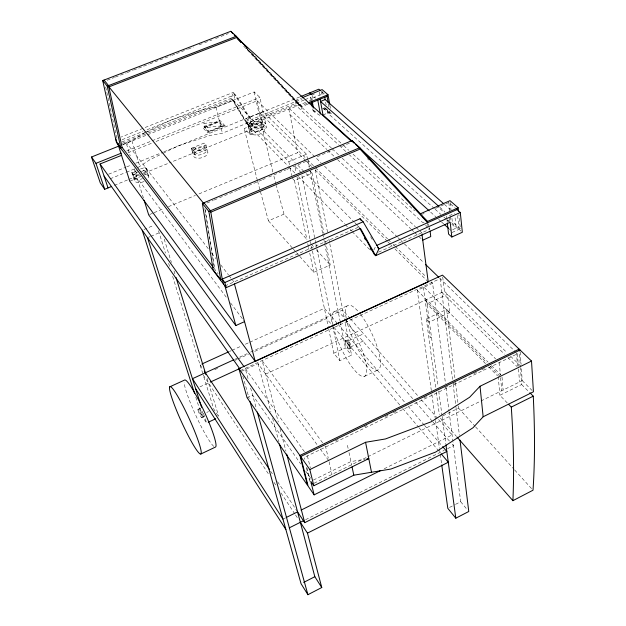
<?xml version="1.0" encoding="UTF-8"?>
<svg xmlns="http://www.w3.org/2000/svg" width="626" height="626" viewBox="0 0 626 626"><rect width="100%" height="100%" fill="white"/><g stroke="black" fill="none" stroke-linecap="round" stroke-linejoin="round"><path stroke-width="0.47" stroke-dasharray="3.13 2.35" d="M205.187 147.274L192.581 152.423L192.589 151.695A7.465 3.897 -14.5 0 1 204.264 146.938L205.187 147.274L204.092 143.111L191.446 148.252L193.418 155.851M140.568 168.957L145.295 167.353L146.617 169.067L147.814 174.31A7.59 3.983 -16.2 0 1 146.21 176.571M138.401 174.521L133.228 176.626L133.291 175.875A7.59 3.983 -16.2 0 1 138.033 171.774M134.175 180.069L131.914 172.471L136.241 170.718M305.629 102.406L248.585 125.623L233.459 100.395L235.337 94.526L233.216 92.413L121.272 137.008M248.585 125.623L251.096 119.668L302.288 98.892M373.839 250.024L375.498 246.628M138.127 167.447L149.763 159.779L162.032 153.785M122.954 144.442L131.937 140.85L144.575 132.696M449.538 507.451L454.679 504.806M455.54 504.368L460.681 501.723L453.028 442.136M305.582 519.697L444.21 450.352M447.582 448.67L453.482 445.72L451.565 443.505M282.96 519.126L285.534 517.843M384.223 468.741L452.105 434.968L437.95 418.794M314.127 483.217L366.993 457.152M367.869 456.722L522.225 380.631L521.348 368.198M507.263 402.933L499.884 395.272L521.646 384.528L520.449 367.634M442.926 415.797L458.561 408.105L458.091 404.24M313.391 480.056L350.912 461.581L365.036 459.234M162.909 153.354L178.692 145.647L210.313 135.388L222.426 133.197L259.993 117.938L265.682 123.588L169.497 162.838M335.426 440.837L338.048 439.562M364.34 426.791L366.961 425.516M385.366 416.58L387.995 415.304M393.245 412.745L397.627 410.617M423.912 397.854L426.541 396.571M444.945 387.635L447.574 386.359M452.825 383.808L455.454 382.525M473.859 373.589L476.48 372.313M481.738 369.755L484.368 368.479M517.499 366.155L516.528 352.861L517.459 353.768L304.33 457.379L304.799 459.265M145.443 132.282L171.454 119.816L203.63 109.48L215.931 107.242L254.172 91.944L259.9 97.46L266.598 127.735L250.001 134.52L244.21 128.526L260.682 121.82L266.598 127.735M364.473 376.375L378.073 369.919M431.47 337.156L430.211 337.75L423.262 286.418L495.628 358.909M328.673 328.853L333.752 353.244L339.84 360.646L351.569 355.153L344.934 321.232M449.734 312.538L429.35 322.1L426.306 318.939L446.628 309.424L449.734 312.538L447.567 294.314L426.909 303.915L486.011 364.105M363.362 340.99L347.829 348.228L347.187 344.973L349.144 344.065M201.83 417.722L203.912 416.752M349.105 349.003L351.053 348.095M247.059 397.651L252.607 395.061L300.707 463.983M197.957 409.357L200.038 408.387M345.278 340.943L347.227 340.035M362.157 334.448L348.502 340.794L349.777 347.32M195.805 397.252L201.462 414.882L203.223 414.06M206.752 412.417L208.521 411.595M333.752 353.244L345.403 347.813L351.569 355.153M265.674 374.09L444.429 291.231L507.146 352.829M240.353 370.592L440.172 278.64L515.824 352.18M241.503 371.281L258.068 363.651L317.382 445.078M431.337 390.632L417.299 290.339L432.605 283.288L445.524 383.761M199.944 386.852L208.481 382.932M333.869 311.889L347.508 305.668M234.672 359.394L247.106 353.713M250.658 352.086L342.743 309.995L349.817 318.078M214.749 369.661L219.178 367.626M235.149 360.326L236.925 359.512M237.81 359.105L248.452 354.238M254.665 351.397L326.522 318.532L332.085 325.097M229.382 351.499L231.158 350.693M232.043 350.286L241.808 345.849M245.361 344.23L248.913 342.618M249.805 342.211L324.385 308.289L337.578 323.712M452.692 229.664L456.19 228.091L454.867 215.782M452.082 232.496L460.376 228.756L458.881 214.452M449.288 215.673L454.593 213.302M378.527 252.145L429.835 229.171L427.926 223.646M299.737 256.37L313.79 272.333L330.223 265.009L324.91 238.209M422.331 214.256L424.099 213.466M435.61 208.364L438.263 207.183L444.327 212.566M440.907 206.017L448.819 202.503L455.626 208.435M224.937 285.933L358.103 227.332M257.576 181.219L268.444 220.814L283.993 214.131L307.429 239.93M148.339 237.379L150.037 236.659M150.882 236.299L159.364 232.715M292.334 178.34L294.463 180.546L312.022 173.112L324.722 237.246M143.988 229.468L153.816 225.337M206.995 203.027L213.27 200.39M214.162 200.015L218.646 198.129M219.538 197.753L237.465 190.218M238.365 189.842L242.841 187.964M243.741 187.589L261.668 180.053M262.56 179.678L265.252 178.543M268.836 177.041L285.871 169.881M286.763 169.505L289.455 168.378M293.038 166.868L308.274 160.467M317.241 156.703L332.476 150.295M341.436 146.531L351.296 142.392M250.001 134.52L246.261 118.439L288.805 161.665L306.521 154.246L307.632 159.81M149.598 214.53L153.19 213.028M154.09 212.652L163.965 208.528M168.449 206.658L195.382 195.414M198.974 193.911L297.733 152.681L305.363 160.24M323.008 114.965L329.894 112.132L330.293 114.362L331.436 113.893L325.598 108.689L325.246 106.78M131.89 172.807L133.581 174.701L134.887 178.864L140.944 176.391M144.403 174.975L147.861 173.566M194.404 154.552L207.05 149.387L207.05 150.107A7.465 3.897 -14.5 0 1 202.589 154.098A7.465 3.897 -14.5 0 1 195.335 154.896L194.404 154.552L193.27 150.381L191.439 148.573M251.316 131.304L263.648 126.264L263.695 126.961A7.371 3.803 -12.8 0 1 259.493 130.818A7.371 3.803 -12.8 0 1 252.27 131.624L251.316 131.304L250.345 127.125L248.921 126.28L248.365 125.098L260.698 120.075L262.693 121.773L264.321 129.081M129.77 181.219L137.196 178.183L227.05 298.242M312.703 108.901L313.063 110.81L314.714 110.137M315.872 111.17L314.205 111.851L313.063 110.81M325.598 108.689L324.456 109.151L324.057 106.929L329.894 112.132L322.531 108.439M320.848 94.722L311.67 98.454L312.038 100.363M309.228 100.942L311.92 99.847M246.746 48.421L295.292 100.504L300.989 105.731L307.233 103.188M133.581 174.701L137.916 172.933M141.39 171.524L146.594 169.403M193.27 150.381L205.954 145.209L205.461 143.98L204.092 143.111M250.345 127.125L262.693 121.773M243.702 46.089L295.519 101.639L301.216 106.874L308.023 104.096M143.573 172.408L146.163 171.352L144.896 167.197M261.637 124.253L249.336 129.269L249.297 128.58A7.371 3.803 -12.8 0 1 260.682 123.94L261.637 124.253L260.698 120.075M114.362 185.343L127.923 179.811M128.831 179.435L139.676 175.014M144.191 173.167L168.597 163.206M208.544 131.491L222.707 125.763L219.014 121.827L203.865 123.416L204.929 127.508L208.544 131.491L207.488 127.383L203.865 123.416M108.595 174.216L125.803 167.244M126.71 166.876L131.241 165.045M135.772 163.206L162.94 152.196M163.84 151.828L263.037 111.639L306.521 154.246M299.705 96.96L248.968 117.516L246.464 123.455L288.109 166.078M295.292 100.504L301.552 97.961M314.487 93.939L311.967 94.956L315.598 98.188M110.168 178.809L125.505 172.58M126.405 172.213L134.52 168.918M304.205 99.996L246.464 123.455L231.354 98.266L233.216 92.413L248.968 117.516L251.096 119.668L235.337 94.526L146.601 129.926M305.105 99.628L310.527 97.429L312.82 99.479L312.139 95.864M204.929 127.508L219.014 121.827M126.757 150.96L151.21 141.132M152.118 140.772L259.9 97.46M128.033 152.736L152.423 142.924M156.03 141.468L257.192 100.778L320.989 162.791M122.148 139.684L142.978 131.374M121.867 142L146.296 132.243M147.204 131.883L231.354 98.266L295.128 162.557M122.453 143.284L147.517 133.268M148.417 132.9L232.41 99.331L247.52 124.543L295.519 105.019L338.76 144.989M122.5 144.786L146.641 135.13M147.54 134.77L233.459 100.395M107.171 80.261L114.456 77.46M115.372 77.108L126.303 72.898M127.211 72.546L132.681 70.441M133.588 70.089L142.705 66.583M143.612 66.231L149.082 64.126M149.99 63.782L159.098 60.268M160.013 59.916L170.945 55.714M171.86 55.362L175.499 53.953M176.415 53.609L187.346 49.399M188.254 49.047L193.724 46.942M199.193 44.837L203.747 43.084M204.655 42.732L211.948 39.923M215.587 38.522L220.149 36.77M221.056 36.418L228.341 33.608M207.488 127.383L222.707 125.763M424.084 222.394L422.331 222.238L349.472 154.896M146.163 171.352L145.263 170.992A7.59 3.983 -16.2 0 0 141.82 170.812M134.887 178.864L135.787 179.224A7.59 3.983 -16.2 0 0 142.462 178.684M319.894 115.403L314.205 111.851L313.665 108.979M321.92 91.858L326.326 95.7M444.358 204.303L450.211 209.444M439.773 207.229L444.898 211.776M460.376 228.756L452.293 221.557L451.878 217.754M323.306 108.118L330.293 114.362M451.667 222.739L461.033 231.096M447.567 219.922L449.523 221.674M434.397 208.591L327.601 113.071L326.788 108.564M435.125 209.248L440.931 214.444M443.842 217.042L446.017 218.99M446.745 219.64L448.928 221.588M451.831 224.194L456.19 228.091M430.696 212.183L435.759 216.752M438.646 219.366L440.821 221.322M441.541 221.972L443.709 223.928M449.491 229.147L450.939 230.454M296.121 101.389L301.818 106.623M340.849 142.994L295.519 101.639L296.419 106.154M343.713 145.631L348.729 150.24M353.033 154.192L414.655 210.821M339.472 145.655L345.904 151.594M425.61 225.266L427.581 227.089M428.771 228.185L429.835 229.171M331.577 148.198L288.555 107.852L297.733 152.681M332.281 148.863L338.674 154.857M342.226 158.19L415.374 226.792M416.087 227.457L423.364 234.28M289.932 114.574L326.866 149.504M327.57 150.177L334.675 156.891M337.516 159.575L410.672 228.764M411.376 229.437L414.216 232.121M414.928 232.794L422.034 239.508M324.495 166.195L397.408 237.074M398.105 237.755L400.21 239.797M400.914 240.478L403.715 243.201M404.419 243.882L424.045 262.967M510.613 356.233L520.316 365.764L519.33 351.882M259.9 112.907L306.286 158.675M313.469 165.757L308.133 160.491L309.463 167.181M315.496 167.76L387.564 238.858M388.261 239.539L390.334 241.589M393.105 244.32L394.497 245.689M395.186 246.37L426.369 277.138M431.22 281.919L432.605 283.288M441.862 292.42L504.431 354.152M507.889 357.556L516.873 366.421M306.059 160.929L311.615 166.43M315.081 169.865L387.275 241.339M387.964 242.027L390.053 244.085M390.741 244.774L392.134 246.151M394.904 248.898L427.535 281.199M522.225 380.631L532.116 390.483M309.847 170.937L312.022 173.112M521.646 384.528L529.166 392.056M297.866 165.319L303.352 170.843M306.091 173.605L354.05 221.956M354.739 222.645L358.995 226.941M301.325 172.768L294.76 166.109L296.153 172.792M417.299 290.339L488.069 362.086M491.473 365.537L501.011 375.201M250.009 122.023L252.137 124.175M425.124 300.183L486.699 362.751M490.103 366.21L499.626 375.882M488.726 366.875L497.56 375.866M288.789 166.774L294.916 173.058M298.328 176.54L344.668 223.975M345.349 224.671L347.391 226.761M350.114 229.554L351.476 230.947M352.164 231.643L371.241 251.175M247.951 49.673L246.613 48.241L301.216 106.874M248.616 50.385L301.435 106.78L302.327 111.318M251.48 52.568L254.117 55.409M254.782 56.113L300.989 105.731M367.407 158.566L368.73 160.006M311.341 244.226L313.939 247.098M316.545 249.962L330.223 265.009M458.561 408.105L474.884 426.11M475.541 426.83L514.071 469.328M514.728 470.048L533.016 490.213M268.444 220.814L292.718 248.389M293.351 249.117L295.91 252.02M296.544 252.74L299.103 255.643M440.375 418.105L456.417 436.369M350.458 318.814L418.653 396.743M421.228 399.685L437.308 418.058M346.029 321.764L413.191 399.231M415.75 402.189L432.378 421.368M433.02 422.104L450.923 442.77M338.212 324.456L405.492 403.144M408.027 406.11L423.896 424.671M424.53 425.406L442.073 445.923M333.963 327.32L400.233 405.538M402.761 408.512L418.536 427.135M419.17 427.879L438.732 450.97M460.681 501.723L466.902 509.243M208.231 248.686L125.842 141.93L130.208 155.874M211.807 253.311L215.97 258.71M220.728 264.876L228.459 274.892M229.053 275.667L231.432 278.75M232.622 280.291L233.928 281.974M204.851 208.528L214.624 269.11L218.138 273.734M230.556 302.921L243.976 320.848M322.609 442.817L262.122 360.576L278.273 422.049M324.91 445.947L325.684 447.003L328.235 458.083M320.254 449.022L328.877 460.853M304.377 451.651L245.204 368.354L248.193 379.145M305.738 471.198L310.77 478.413M200.085 364.833L202.722 368.816M270.596 471.198L273.296 475.267M277.608 481.77L297.021 511.051M203.215 374.935L269.188 475.04M274.024 482.372L276.168 485.635M281.004 492.975L294.971 514.165M295.511 514.979L298.195 519.056M217.989 415.594L213.81 409.13L203.497 375.858M201.462 414.882L206.596 423.035L203.051 411.939M370.623 236.761L372.548 240.04M357.477 225.407L358.424 227.105M131.914 172.471L133.228 176.626M134.285 168.887L143.526 198.379M158.519 230.728L165.444 253.076M168.621 263.327L170.061 267.983M172.659 276.363L202.926 374.012M164.215 239.124L171.407 262.49M173.997 270.901L175.436 275.581M207.065 378.323L218.748 416.282M131.937 140.85L139.934 166.719M146.617 169.067L148.831 176.336M242.825 375.991L249.164 398.59M250.65 388.01L256.519 409.193M283.993 214.131L276.34 185.562M191.446 148.252L192.581 152.423M258.068 363.651L270.894 411.798M272.654 418.403L278.946 442.003M257.349 180.366L244.21 128.526M280.01 428.63L285.941 451.197M205.954 144.888L207.863 152.181A7.449 3.905 -14.5 0 1 197.871 158.237A7.449 3.905 -14.5 0 1 196.204 151.688A7.449 3.905 -14.5 0 1 207.863 152.181M273.922 176.235L275.894 183.872M272.834 171.978L260.682 121.82M306.912 467.739L309.964 479.985M306.396 467.614L310.394 483.616M215.931 107.242L222.426 133.197M307.389 455.892L310.339 467.865M248.365 125.098L250.079 132.696M329.08 461.761L331.999 474.406M254.172 91.944L259.993 117.938M257.192 100.778L262.568 124.864M105.692 87.045L116.999 138.62M288.805 161.665L289.979 167.228M290.174 168.151L291.747 175.562M347.453 445.321L348.228 448.936M348.995 452.551L351.687 465.212M294.463 180.546L306.943 239.828M307.749 243.647L308.352 246.519M308.555 247.473L308.954 249.383M309.76 253.209L313.79 272.333M296.951 176.61L310.269 240.54M310.465 241.495L311.263 245.314M311.458 246.261L312.257 250.079M312.452 251.034L328.478 327.914M301.912 175.624L314.988 239.398M315.183 240.353L315.762 243.209M315.958 244.156L316.74 247.966M316.936 248.921L332.32 323.963M332.703 325.825L339.84 360.646M310.222 171.008L322.586 233.13M322.773 234.085L324.487 242.685M324.675 243.639L340.075 321.052M340.27 322.007L345.403 347.813M307.812 160.741L309.111 167.228M315.371 169.951L327.742 233.263M328.869 239.015L329.62 242.849M329.808 243.811L344.754 320.293M310.527 97.429L311.067 100.301M321.185 91.216L322.03 95.841M319.385 92.014L320.074 95.786M325.645 102.257L326.13 104.965M322.476 91.521L323.173 95.34M328.392 103.767L329.057 107.484M329.894 105.262L330.583 109.096M205.211 209.89L214.624 269.11M431.877 394.49L435.391 419.561M435.524 420.523L439.374 447.997M439.499 448.889L440 452.465M440.266 454.39L441.612 464.022M426.306 318.939L435.782 388.417M436.314 392.283L439.335 414.475M426.416 299.58L438.075 386.32M438.724 391.14L441.964 415.241M442.097 416.212L445.814 443.873M446.017 387.627L448.998 410.82M449.124 411.783L452.911 441.236M427.707 223.552L428.027 226.033M440.172 278.64L452.528 379.278M453.122 384.114L455.861 406.36M455.978 407.33L459.414 435.305M442.707 277.021L444.429 291.231M446.628 309.424L455.047 379.082M455.517 382.955L457.974 403.269M446.534 216.025L446.815 218.513M447.011 220.266L447.222 222.105M448.819 202.503L449.758 210.915M450.376 216.526L450.892 221.197M449.562 218.153L449.883 220.994M450.211 202.574L451.041 210.164M457.606 215.524L459.069 229.343M498.241 376.562L499.884 395.272M499.313 362.595L500.377 374.919M500.62 377.736L501.739 390.726M502.005 377.063L503.116 390.053M517.459 353.768L518.359 366.124M518.563 368.949L519.502 381.97M520.206 351.929L521.082 364.363M142.775 173.911A7.575 3.991 -16.2 0 1 148.19 178.566M144.043 181.556A7.575 3.991 -16.2 0 1 134.598 181.047A7.575 3.991 -16.2 0 1 138.995 174.873M345.599 319.463A35.713 9.312 65 0 1 366.069 364.113A35.713 9.312 65 0 1 355.005 370.678A35.713 9.312 65 0 1 333.345 326.725M332.969 325.004A35.713 9.312 65 0 1 345.036 318.759M360.678 314.549A35.604 9.719 64.9 0 1 380.193 359.222A35.604 9.719 64.9 0 1 367.266 363.111A35.604 9.719 64.9 0 1 346.342 318.861M346.162 317.906A35.604 9.719 64.9 0 1 360.099 313.79M213.787 446.401A36.918 4.632 65.3 0 1 196.196 416.251A36.918 4.632 65.3 0 1 184.099 382.22M135.811 171.618L133.494 172.557L134.324 173.668L136.648 172.721L135.811 171.618M194.999 147.525L192.738 148.44L193.653 149.504L195.915 148.581L194.999 147.525M251.895 124.371L249.688 125.263L250.682 126.28L252.888 125.38L251.895 124.371M223.482 125.787L208.231 131.961L204.162 127.477L219.327 121.358L223.482 125.787M225.031 125.842L207.589 132.908L202.628 127.422L219.945 120.435L225.031 125.842M200.265 409.842A4.609 0.587 65.3 0 0 203.716 416.697A4.609 0.587 65.3 0 0 201.955 411.165A4.609 0.587 65.3 0 0 200.265 409.842M253.037 134.762A7.356 3.811 -12.8 0 0 264.391 130.083A7.356 3.811 -12.8 0 0 254.187 127.876A7.356 3.811 -12.8 0 0 253.037 134.762M345.129 342.524A4.46 1.158 65 0 0 348.776 349.018A4.46 1.158 65 0 0 347.673 343.377A4.46 1.158 65 0 0 345.129 342.524M347.078 341.616A4.46 1.166 65 0 0 350.724 348.103A4.46 1.166 65 0 0 349.637 342.469A4.46 1.166 65 0 0 347.078 341.616M198.184 410.812A4.609 0.579 65.3 0 0 201.635 417.667A4.609 0.579 65.3 0 0 199.866 412.135A4.609 0.579 65.3 0 0 198.184 410.812"/><path stroke-width="0.94" d="M238.905 368.691L299.917 455.478L307.397 485.095L247.059 397.651L238.905 368.691L442.48 275.127L531.513 361.061L533.43 391.798L483.155 416.783L473.006 427.761L435.641 452.066L390.914 469.046L353.815 475.197L314.135 494.861L308.141 486.167L300.668 456.542L520.073 350.012M531.513 361.061L480.025 386.265L469.61 397.267L431.291 421.736L385.444 438.959L365.568 442.285L309.831 469.57L313.829 485.737L368.8 458.608L366.914 458.921M457.058 437.105L512.897 500.675L533.016 490.213A936.261 216.072 71 0 0 533.266 396.164L529.846 392.745M249.954 401.415L301.075 583.753L307.906 594.7L321.764 587.532L307.468 533.133L300.339 522.319M441.753 464.985L447.817 508.335L455.806 518.203L468.772 511.497L460.008 440.125M303.657 582.43L314.831 576.687L279.446 443.897M307.468 533.133L448.286 462.246L441.181 453.858M289.282 527.851L303.837 520.574M286.395 517.42L297.553 511.865L304.721 522.663L446.839 451.502L442.668 446.62M301.059 510.12L380.718 470.486M512.897 500.675A940.534 205.375 70.7 0 0 511.293 407.103L533.266 396.164M299.917 455.478L519.134 349.105L519.259 350.959M200.797 454.03A37.036 4.155 65.4 0 0 181.047 402.189A37.036 4.155 65.4 0 0 174.333 404.826A37.036 4.155 65.4 0 0 200.797 454.03L215.414 447.089A36.918 4.632 65.3 0 0 203.88 410.789A36.918 4.632 65.3 0 0 184.435 380.131L169.779 386.829M208.255 422.26L215.72 418.763M144.097 200.21L148.698 214.898L255.22 361.405L428.223 281.88L422.01 234.633M210.258 382.11L240.423 368.245M233.788 359.801L192.456 378.699L282.96 519.126M201.854 364.019L228.49 351.906M447.324 223.028L448.584 234.077L451.823 237.019L462.348 232.269L460.29 212.504L456.98 209.616L456.847 208.372M422.746 240.181L430.766 236.573L430.07 231.025M118.22 144.974L129.77 181.219L235.838 325.551L244.555 321.631M376.797 245.384L456.98 209.616M460.29 212.504L378.957 248.858L375.631 255.674L374.113 254.117L359.465 227.794M422.816 217.222L427.448 221.479L458.177 207.777L458.576 211.596M420.382 213.802L450 200.672L458.177 207.777M115.857 139.16L117.336 143.808L226.229 287.639L360.521 228.474L375.631 255.674L450.18 222.261L451.823 237.019M427.448 221.479L359.809 147.697L351.953 140.607L202.362 203.419L213.137 269.759L220.735 279.783L360.052 218.724L363.119 221.768L378.957 248.858L377.736 247.63M203.919 202.761L210.438 210.766L210.813 212.167L222.238 279.126L224.82 282.522L363.119 221.768M202.362 203.419L208.857 211.431L359.809 147.697M210.813 212.167L360.044 149.105L427.605 222.723M308.125 102.828L328.016 94.722L329.722 104.307M308.915 103.736L327.062 96.334M118.463 146.234L91.513 157.016L100.254 182.839L104.706 189.279L111.655 186.446M443.631 203.661L325.152 99.557L320.52 101.451L439.045 206.58M300.613 96.592L318.869 89.189L320.606 90.707M302.452 97.601L322.132 89.612L328.016 94.722M91.513 157.016L95.966 163.331L121.327 153.143M108.04 187.925L100.035 163.996L121.71 155.279M246.855 47.607L236.299 36.269L230.791 31.3L102.711 80.574L116.342 142L120.81 147.892L122.093 147.376L213.443 267.56M102.711 80.574L107.218 86.122L236.299 36.269M104.041 80.058L108.556 85.606L108.947 86.873L236.581 37.537L351.468 141.359M309.674 92.914L311.396 94.448M354.081 143.018L323.008 114.965L320.105 99.174M355.529 144.324L429.256 210.876M444.429 224.585L448.772 228.498M425.445 264.329L438.771 277.279M508.609 404.318L511.293 407.103M241.26 42.529L237.254 38.249L241.245 42.537M230.791 31.3L232.786 33.444M234.116 34.868L235.446 36.292M351.953 140.607L353.925 142.751M108.947 86.873L203.685 203.403M100.035 163.996L244.077 366.766M104.072 176.055L239.821 368.878M300.668 456.542L309.831 469.57M313.829 485.737L310.77 481.347L314.135 494.861M204.311 371.202L269.524 469.57M195.68 388.816L285.879 529.549M314.831 576.687L321.764 587.532M360.052 218.724L361.014 220.36M364.567 238.146L365.514 239.844M370.24 248.326L371.187 250.024M95.966 163.331L104.706 189.279M142.204 230.219L194.616 393.543M147.493 237.731L201.58 407.315M118.22 143.354L119.104 146.148M176.016 277.451L205.931 374.638M257.302 412.018L307.906 594.7M224.937 285.933L235.838 325.551M222.238 279.126L223.646 284.235M224.82 282.522L226.229 287.639M234.429 283.868L255.22 361.405M286.677 454.022L304.721 522.663M108.556 85.606L122.093 147.376M107.218 86.122L120.81 147.892M352.07 467.027L353.815 475.197M365.568 442.285L371.5 472.262M311.435 102.21L312.343 106.991M312.217 101.326L313.477 108.024M317.781 100.121L320.363 114.049M324.745 97.28L325.152 99.557M326.858 95.199L328.227 102.836M208.857 211.431L220.735 279.783M445.939 444.82L455.806 518.203M480.025 386.265L483.155 416.783"/></g></svg>
